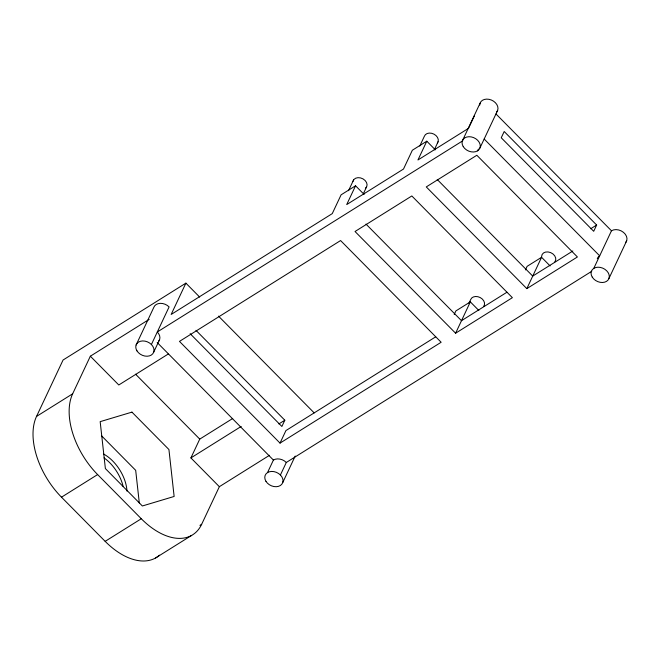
<?xml version="1.0" encoding="UTF-8"?>
<svg xmlns="http://www.w3.org/2000/svg" width="660" height="660" viewBox="0 0 660 660"><rect width="100%" height="100%" fill="white"/><g stroke="black" fill="none" stroke-linecap="round" stroke-linejoin="round"><path stroke-width="0.99" d="M159.497 555.167A63.352 37.389 58 0 1 105.163 541.348L61.495 497.186A63.352 37.389 58 0 1 36.523 416.419L63.071 360.013L185.889 283.14L199.658 297.066M36.523 416.419L72.65 393.814L90.346 356.202L149.168 319.382M136.1 345.015L153.796 307.411A9.504 7.169 25.2 0 1 169.092 306.916L151.396 344.52M185.889 283.14L171.146 314.474L332.26 213.625L341.104 194.824L355.558 185.782L364.089 194.411M153.689 352.159L159.588 339.628M199.939 525.368L201.655 524.296L219.351 486.692L190.905 457.916L199.749 439.114L232.7 418.489M348.521 190.699L353.578 179.957M355.558 185.782L346.706 204.583L403.499 169.042L412.343 150.241L426.797 141.19L435.328 149.828M363.454 193.504L366.407 187.234M195.979 330.346L284.823 420.205L281.878 426.476L190.146 333.688M419.752 146.075L424.388 136.232A7.392 5.577 25.2 0 1 433.991 134.153A7.392 5.577 25.2 0 1 437.349 143.055M280.03 443.108L441.144 342.26L340.585 240.553L179.47 341.393L280.03 443.108L285.928 430.576L435.724 336.814M267.506 472.601L273.405 460.061L157.195 342.524M426.797 141.19L417.945 159.992L468.517 128.337L474.416 115.805M280.409 475.002L286.308 462.47L591.723 271.301M434.28 149.845L438.067 141.785M282.703 482.641L295.218 456.043M462.38 140.794L480.076 103.191M477.576 150.843L478.417 149.053M479.968 147.939L497.665 110.335M454.204 314.507L455.887 310.926L470.341 301.884L478.871 310.513M468.955 303.229L470.638 299.648A7.392 5.577 25.2 0 1 480.241 297.577A7.392 5.577 25.2 0 1 483.598 306.471M455.598 333.217L512.383 297.676L411.823 195.962L355.03 231.503L455.598 333.217L470.341 301.884M525.442 269.915L527.125 266.335L541.58 257.293L550.11 265.922M526.828 288.626L577.409 256.971L476.842 155.265L426.269 186.92L526.828 288.626L541.58 257.293M596.648 225.027L593.703 231.297L501.245 137.783L504.199 131.513L596.648 225.027L590.7 228.756M593.777 268.381L611.473 230.777L495.99 113.965M608.974 278.421L626.67 240.817M462.718 140.819L157.294 331.98A9.504 7.169 25.2 0 1 158.664 341.253M168.209 354.049L118.792 384.978L90.346 356.202M61.495 497.186L97.622 474.573A63.352 37.389 58 0 1 72.65 393.814M190.905 457.916L241.189 426.442M278.875 423.926L284.823 420.205M105.163 541.348L141.289 518.743A63.352 37.389 58 0 0 201.655 524.296M506.921 292.248L461.497 320.686L365.995 224.095M572.839 250.99L532.727 276.094L437.233 179.504M219.351 486.692L269.527 455.284M155.512 558.014L191.639 535.4M484.192 139.037L599.676 255.841A9.504 7.169 25.2 0 0 597.284 258.745M218.501 316.123L314.176 412.888M135.572 374.195L199.749 439.114M101.549 435.806L135.688 470.332L139.31 502.978M97.622 474.573L141.289 518.743M273.405 460.061A9.504 7.169 25.2 0 1 286.308 462.47M353.009 181.294A7.392 5.577 25.2 0 1 363.025 178.893A7.392 5.577 25.2 0 1 365.401 188.331M611.473 230.777A9.504 7.169 25.2 0 1 623.486 232.37A9.504 7.169 25.2 0 1 625.738 242.451M541.621 256.517A7.392 5.577 25.2 0 1 550.605 252.582A7.392 5.577 25.2 0 1 554.829 261.888M479.746 105.064A9.504 7.169 25.2 0 1 491.296 99.998A9.504 7.169 25.2 0 1 496.733 111.961M104.049 457.916A31.672 18.694 58 0 1 123.131 486.412M103.496 453.989A31.672 18.694 58 0 1 126.976 491.131M131.942 412.129L100.171 421.649L105.377 468.575L142.362 505.981L174.133 496.46L168.927 449.526L131.942 412.129M463.237 146.619A9.504 7.169 25.2 0 0 479.036 149.564A9.504 7.169 25.2 0 0 471.248 136.909A9.504 7.169 25.2 0 0 463.237 146.619M265.963 481.33A9.504 7.169 25.2 0 0 281.771 484.275A9.504 7.169 25.2 0 0 273.974 471.619A9.504 7.169 25.2 0 0 265.963 481.33M136.958 350.848A9.504 7.169 25.2 0 0 152.765 353.785A9.504 7.169 25.2 0 0 144.969 341.129A9.504 7.169 25.2 0 0 136.958 350.848M592.243 277.109A9.504 7.169 25.2 0 0 608.05 280.054A9.504 7.169 25.2 0 0 600.254 267.399A9.504 7.169 25.2 0 0 592.243 277.109"/></g></svg>
